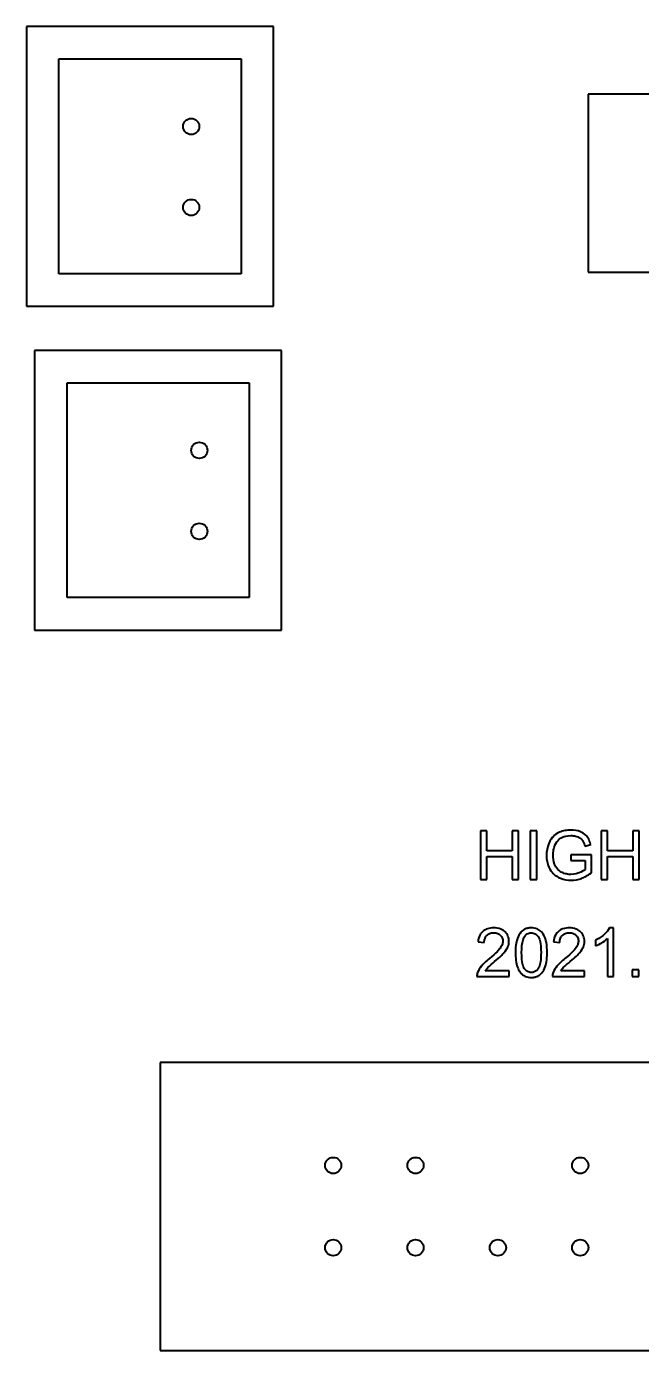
# Model space of a CAD drawing. Header units: millimetres. Extents: x 0 to 5945, y 0 to 4205.
# Drawn here: x 4312.4 to 4331.36, y 2997.53 to 3038.42 of the extents above; entities that cross this region are included whole.
import ezdxf

# ---------------------------------------------------------------- set-up
doc = ezdxf.new("R2010")
doc.units = ezdxf.units.MM
doc.header["$LTSCALE"] = 5
doc.layers.add('가시적인 것(ISO)', color=3, linetype='Continuous', lineweight=40)

msp = doc.modelspace()

# ---------------------------------------------------------------- linework, layer by layer
at = {"layer": '가시적인 것(ISO)'}
for p, q in [((4320.0158, 3038.4174), (4312.3958, 3038.4174)), ((4312.3958, 3038.4174), (4312.3958, 3029.7814)), ((4320.0158, 3029.7814), (4320.0158, 3038.4174)), ((4313.3958, 3030.7814), (4313.3958, 3037.4174)), ((4313.3958, 3037.4174), (4319.0158, 3037.4174)), ((4319.0158, 3037.4174), (4319.0158, 3030.7814)), ((4329.7232, 3036.3317), (4329.7232, 3030.8296)), ((4330.726, 3036.3296), (4329.7232, 3036.3317)), ((4345.726, 3036.3296), (4330.726, 3036.3296)), ((4319.0158, 3030.7814), (4313.3958, 3030.7814)), ((4329.7232, 3030.8296), (4346.736, 3030.8296)), ((4312.3958, 3029.7814), (4320.0158, 3029.7814)), ((4320.2658, 3028.4174), (4312.6458, 3028.4174)), ((4312.6458, 3028.4174), (4312.6458, 3019.7814)), ((4320.2658, 3019.7814), (4320.2658, 3028.4174)), ((4313.6458, 3020.7814), (4313.6458, 3027.4174)), ((4313.6458, 3027.4174), (4319.2658, 3027.4174)), ((4319.2658, 3027.4174), (4319.2658, 3020.7814)), ((4319.2658, 3020.7814), (4313.6458, 3020.7814)), ((4312.6458, 3019.7814), (4320.2658, 3019.7814)), ((4326.5939, 3013.5796), (4326.395, 3013.5796)), ((4326.395, 3013.5796), (4326.395, 3012.0796)), ((4326.5939, 3012.9633), (4326.5939, 3013.5796)), ((4327.5703, 3013.5796), (4327.3714, 3013.5796)), ((4327.3714, 3013.5796), (4327.3714, 3012.9633)), ((4327.5703, 3012.0796), (4327.5703, 3013.5796)), ((4328.134, 3013.5796), (4327.935, 3013.5796)), ((4327.935, 3013.5796), (4327.935, 3012.0796)), ((4328.134, 3012.0796), (4328.134, 3013.5796)), ((4330.3199, 3013.5796), (4330.121, 3013.5796)), ((4330.121, 3013.5796), (4330.121, 3012.0796)), ((4330.3199, 3012.9633), (4330.3199, 3013.5796)), ((4331.2963, 3013.5796), (4331.0974, 3013.5796)), ((4331.0974, 3013.5796), (4331.0974, 3012.9633)), ((4331.2963, 3012.0796), (4331.2963, 3013.5796)), ((4329.6191, 3013.1108), (4329.7975, 3013.16)), ((4327.3714, 3012.9633), (4326.5939, 3012.9633)), ((4326.5939, 3012.0796), (4326.5939, 3012.7861)), ((4326.5939, 3012.7861), (4327.3714, 3012.7861)), ((4327.3714, 3012.7861), (4327.3714, 3012.0796)), ((4329.8203, 3012.8444), (4329.1858, 3012.8444)), ((4329.1858, 3012.8444), (4329.1858, 3012.6672)), ((4329.1858, 3012.6672), (4329.626, 3012.6672)), ((4329.626, 3012.6672), (4329.626, 3012.3894)), ((4329.8203, 3012.2888), (4329.8203, 3012.8444)), ((4331.0974, 3012.9633), (4330.3199, 3012.9633)), ((4330.3199, 3012.0796), (4330.3199, 3012.7861)), ((4330.3199, 3012.7861), (4331.0974, 3012.7861)), ((4331.0974, 3012.7861), (4331.0974, 3012.0796)), ((4326.395, 3012.0796), (4326.5939, 3012.0796)), ((4327.3714, 3012.0796), (4327.5703, 3012.0796)), ((4327.935, 3012.0796), (4328.134, 3012.0796)), ((4330.121, 3012.0796), (4330.3199, 3012.0796)), ((4331.0974, 3012.0796), (4331.2963, 3012.0796)), ((4329.9484, 3010.2092), (4329.9484, 3010.0308)), ((4330.3165, 3010.2526), (4330.3165, 3009.0796)), ((4330.5006, 3010.5853), (4330.3817, 3010.5853)), ((4330.5006, 3009.0796), (4330.5006, 3010.5853)), ((4326.323, 3010.152), (4326.5128, 3010.1326)), ((4328.653, 3010.152), (4328.8428, 3010.1326)), ((4326.2887, 3009.0796), (4327.2799, 3009.0796)), ((4327.2799, 3009.2568), (4326.5448, 3009.2568)), ((4327.2799, 3009.0796), (4327.2799, 3009.2568)), ((4328.6187, 3009.0796), (4329.61, 3009.0796)), ((4329.61, 3009.2568), (4328.8748, 3009.2568)), ((4329.61, 3009.0796), (4329.61, 3009.2568)), ((4330.3165, 3009.0796), (4330.5006, 3009.0796)), ((4331.2849, 3009.2888), (4331.0757, 3009.2888)), ((4331.0757, 3009.2888), (4331.0757, 3009.0796)), ((4331.0757, 3009.0796), (4331.2849, 3009.0796)), ((4331.2849, 3009.0796), (4331.2849, 3009.2888)), ((4342.1758, 3006.4246), (4316.5218, 3006.4246)), ((4316.5218, 3006.4246), (4316.5218, 2997.5346)), ((4316.5218, 2997.5346), (4342.1758, 2997.5346))]:
    msp.add_line(p, q, dxfattribs=at)
for centre in [(4317.4758, 3035.3296), (4317.4758, 3032.8294), (4317.7258, 3025.3296), (4317.7258, 3022.8294), (4321.8558, 3003.2496), (4324.3958, 3003.2496), (4329.4758, 3003.2496), (4321.8558, 3000.7096), (4324.3958, 3000.7096), (4326.9358, 3000.7096), (4329.4758, 3000.7096)]:
    msp.add_circle(centre, 0.2499, dxfattribs=at)
for points, knots in [([(4329.1846, 3013.6059), (4329.123, 3013.6059), (4329.0614, 3013.6007), (4328.9444, 3013.5776), (4328.8894, 3013.5607), (4328.7502, 3013.499), (4328.691, 3013.4527), (4328.6024, 3013.3631), (4328.5497, 3013.2946), (4328.4561, 3013.0706), (4328.4335, 3012.9488), (4328.4335, 3012.8227)], [-0.14721235, -0.14721235, -0.14721235, -0.14721235, -0.12577569, -0.12577569, -0.10570776, -0.10570776, -0.07281635, -0.07281635, -0.03782908, -0.03782908, 0, 0, 0, 0]), ([(4329.7975, 3013.16), (4329.783, 3013.2165), (4329.7634, 3013.2729), (4329.7041, 3013.3871), (4329.6705, 3013.4248), (4329.6002, 3013.4931), (4329.543, 3013.5271), (4329.3871, 3013.5903), (4329.2865, 3013.6059), (4329.1846, 3013.6059)], [-0.067842558, -0.067842558, -0.067842558, -0.067842558, -0.059986485, -0.059986485, -0.050508001, -0.050508001, -0.030565171, -0.030565171, 0, 0, 0, 0]), ([(4328.6382, 3012.8353), (4328.6382, 3012.8879), (4328.6427, 3012.9402), (4328.6619, 3013.0418), (4328.6761, 3013.0902), (4328.6953, 3013.1371)], [-0.030997459, -0.030997459, -0.030997459, -0.030997459, -0.015215266, -0.015215266, 0, 0, 0, 0]), ([(4328.6953, 3013.1371), (4328.7287, 3013.215), (4328.7745, 3013.2703), (4328.8454, 3013.3412), (4328.8952, 3013.3714), (4328.9849, 3013.4088), (4329.0592, 3013.4355), (4329.1858, 3013.4355)], [-0.13493773, -0.13493773, -0.13493773, -0.13493773, -0.09396152, -0.09396152, -0.03797361, -0.03797361, 0, 0, 0, 0]), ([(4329.1858, 3013.4355), (4329.2349, 3013.4355), (4329.2836, 3013.43), (4329.3816, 3013.4035), (4329.4234, 3013.3834), (4329.5019, 3013.3337), (4329.5275, 3013.3022), (4329.576, 3013.2327), (4329.6005, 3013.1728), (4329.6191, 3013.1108)], [-0.03972874, -0.03972874, -0.03972874, -0.03972874, -0.034245701, -0.034245701, -0.028384178, -0.028384178, -0.019408776, -0.019408776, 0, 0, 0, 0]), ([(4328.4335, 3012.8227), (4328.4335, 3012.7597), (4328.4391, 3012.6971), (4328.4635, 3012.5764), (4328.4814, 3012.5193), (4328.5453, 3012.3755), (4328.5926, 3012.3123), (4328.7095, 3012.1954), (4328.7884, 3012.1499), (4328.9707, 3012.0741), (4329.0835, 3012.0544), (4329.1995, 3012.0544)], [-0.097650624, -0.097650624, -0.097650624, -0.097650624, -0.086665002, -0.086665002, -0.076173329, -0.076173329, -0.059229411, -0.059229411, -0.034793682, -0.034793682, 0, 0, 0, 0]), ([(4329.1881, 3012.2339), (4329.1419, 3012.2339), (4329.0962, 3012.2387), (4329.0061, 3012.2587), (4328.9628, 3012.2736), (4328.8862, 3012.3094), (4328.834, 3012.3376), (4328.7397, 3012.437), (4328.707, 3012.4922), (4328.65, 3012.6413), (4328.6382, 3012.7398), (4328.6382, 3012.8353)], [-0.12211164, -0.12211164, -0.12211164, -0.12211164, -0.0958701, -0.0958701, -0.06970771, -0.06970771, -0.04783715, -0.04783715, -0.02864602, -0.02864602, 0, 0, 0, 0]), ([(4329.626, 3012.3894), (4329.58, 3012.3485), (4329.514, 3012.3135), (4329.4017, 3012.2681), (4329.3117, 3012.2339), (4329.1881, 3012.2339)], [-0.10828226, -0.10828226, -0.10828226, -0.10828226, -0.03709685, -0.03709685, 0, 0, 0, 0]), ([(4329.1995, 3012.0544), (4329.3094, 3012.0544), (4329.4157, 3012.0744), (4329.5983, 3012.1435), (4329.7016, 3012.1942), (4329.8203, 3012.2888)], [-0.10416444, -0.10416444, -0.10416444, -0.10416444, -0.04552945, -0.04552945, 0, 0, 0, 0]), ([(4326.81, 3010.5853), (4326.7429, 3010.5853), (4326.675, 3010.5771), (4326.5606, 3010.538), (4326.5141, 3010.5126), (4326.4439, 3010.4528), (4326.4074, 3010.4144), (4326.3455, 3010.2923), (4326.3294, 3010.2222), (4326.323, 3010.152)], [-0.1036663, -0.1036663, -0.1036663, -0.1036663, -0.06889573, -0.06889573, -0.0410421, -0.0410421, -0.02115265, -0.02115265, 0, 0, 0, 0]), ([(4326.5128, 3010.1326), (4326.5132, 3010.1793), (4326.5201, 3010.2265), (4326.5549, 3010.3102), (4326.5772, 3010.3372), (4326.6196, 3010.3792), (4326.648, 3010.3979), (4326.7199, 3010.427), (4326.7626, 3010.4332), (4326.8055, 3010.4332)], [-0.03879416, -0.03879416, -0.03879416, -0.03879416, -0.030765924, -0.030765924, -0.023250398, -0.023250398, -0.012854814, -0.012854814, 0, 0, 0, 0]), ([(4326.8055, 3010.4332), (4326.8281, 3010.4332), (4326.8508, 3010.4314), (4326.8937, 3010.4233), (4326.9138, 3010.4174), (4326.9565, 3010.3989), (4326.9872, 3010.3818), (4327.0395, 3010.3277), (4327.0569, 3010.3021), (4327.0821, 3010.2414), (4327.0879, 3010.208), (4327.0879, 3010.1737)], [-0.05529017, -0.05529017, -0.05529017, -0.05529017, -0.043646159, -0.043646159, -0.032866105, -0.032866105, -0.019707198, -0.019707198, -0.010284672, -0.010284672, 0, 0, 0, 0]), ([(4327.2776, 3010.1691), (4327.2776, 3010.2251), (4327.2682, 3010.2797), (4327.2257, 3010.3805), (4327.1953, 3010.4233), (4327.1315, 3010.4859), (4327.0887, 3010.522), (4326.9545, 3010.5754), (4326.882, 3010.5853), (4326.81, 3010.5853)], [-0.10918025, -0.10918025, -0.10918025, -0.10918025, -0.07542463, -0.07542463, -0.04328771, -0.04328771, -0.02158608, -0.02158608, 0, 0, 0, 0]), ([(4327.967, 3010.5853), (4327.9308, 3010.5853), (4327.8944, 3010.5821), (4327.8262, 3010.5677), (4327.7947, 3010.5572), (4327.7391, 3010.5299), (4327.6915, 3010.503), (4327.5945, 3010.3926), (4327.5604, 3010.3269), (4327.512, 3010.1899), (4327.4777, 3010.0625), (4327.4777, 3009.8193)], [-0.40341946, -0.40341946, -0.40341946, -0.40341946, -0.30865848, -0.30865848, -0.22151212, -0.22151212, -0.14693187, -0.14693187, -0.07295236, -0.07295236, 0, 0, 0, 0]), ([(4327.6675, 3009.8193), (4327.6675, 3009.9698), (4327.6793, 3010.1119), (4327.7244, 3010.2558), (4327.7403, 3010.2938), (4327.7624, 3010.3258)], [-0.045318989, -0.045318989, -0.045318989, -0.045318989, -0.011663929, -0.011663929, 0, 0, 0, 0]), ([(4327.7624, 3010.3258), (4327.7765, 3010.3458), (4327.7927, 3010.3643), (4327.8292, 3010.3947), (4327.8486, 3010.4066), (4327.9, 3010.4279), (4327.932, 3010.4332), (4327.9648, 3010.4332)], [-0.024065032, -0.024065032, -0.024065032, -0.024065032, -0.016707511, -0.016707511, -0.009820069, -0.009820069, 0, 0, 0, 0]), ([(4327.9648, 3010.4332), (4327.9858, 3010.4332), (4328.0065, 3010.4308), (4328.0468, 3010.4202), (4328.0657, 3010.4124), (4328.1173, 3010.3827), (4328.1456, 3010.3555), (4328.1876, 3010.301), (4328.2106, 3010.2656), (4328.2577, 3010.0867), (4328.2654, 3009.9486), (4328.2654, 3009.8193)], [-0.13777413, -0.13777413, -0.13777413, -0.13777413, -0.11896251, -0.11896251, -0.10048676, -0.10048676, -0.06559791, -0.06559791, -0.03879186, -0.03879186, 0, 0, 0, 0]), ([(4328.4552, 3009.8193), (4328.4552, 3009.9188), (4328.4502, 3010.0348), (4328.4144, 3010.215), (4328.3879, 3010.2862), (4328.3269, 3010.4085), (4328.2919, 3010.4482), (4328.2323, 3010.5064), (4328.1902, 3010.534), (4328.0875, 3010.576), (4328.0276, 3010.5853), (4327.967, 3010.5853)], [-0.059545759, -0.059545759, -0.059545759, -0.059545759, -0.050566091, -0.050566091, -0.043066032, -0.043066032, -0.033270124, -0.033270124, -0.018181704, -0.018181704, 0, 0, 0, 0]), ([(4329.1401, 3010.5853), (4329.0729, 3010.5853), (4329.0051, 3010.5771), (4328.8906, 3010.538), (4328.8441, 3010.5126), (4328.7739, 3010.4528), (4328.7374, 3010.4144), (4328.6756, 3010.2923), (4328.6595, 3010.2222), (4328.653, 3010.152)], [-0.1036663, -0.1036663, -0.1036663, -0.1036663, -0.06889573, -0.06889573, -0.0410421, -0.0410421, -0.02115265, -0.02115265, 0, 0, 0, 0]), ([(4328.8428, 3010.1326), (4328.8432, 3010.1793), (4328.8501, 3010.2265), (4328.8849, 3010.3102), (4328.9072, 3010.3372), (4328.9497, 3010.3792), (4328.9781, 3010.3979), (4329.0499, 3010.427), (4329.0926, 3010.4332), (4329.1355, 3010.4332)], [-0.03879416, -0.03879416, -0.03879416, -0.03879416, -0.030765924, -0.030765924, -0.023250398, -0.023250398, -0.012854814, -0.012854814, 0, 0, 0, 0]), ([(4329.1355, 3010.4332), (4329.1581, 3010.4332), (4329.1808, 3010.4314), (4329.2237, 3010.4233), (4329.2438, 3010.4174), (4329.2866, 3010.3989), (4329.3172, 3010.3818), (4329.3695, 3010.3277), (4329.387, 3010.3021), (4329.4122, 3010.2414), (4329.4179, 3010.208), (4329.4179, 3010.1737)], [-0.05529017, -0.05529017, -0.05529017, -0.05529017, -0.043646159, -0.043646159, -0.032866105, -0.032866105, -0.019707198, -0.019707198, -0.010284672, -0.010284672, 0, 0, 0, 0]), ([(4329.6077, 3010.1691), (4329.6077, 3010.2251), (4329.5982, 3010.2797), (4329.5557, 3010.3805), (4329.5253, 3010.4233), (4329.4616, 3010.4859), (4329.4187, 3010.522), (4329.2845, 3010.5754), (4329.212, 3010.5853), (4329.1401, 3010.5853)], [-0.10918025, -0.10918025, -0.10918025, -0.10918025, -0.07542463, -0.07542463, -0.04328771, -0.04328771, -0.02158608, -0.02158608, 0, 0, 0, 0]), ([(4330.3817, 3010.5853), (4330.3459, 3010.5129), (4330.2857, 3010.4451), (4330.1753, 3010.3462), (4330.0897, 3010.2751), (4329.9484, 3010.2092)], [-0.12043483, -0.12043483, -0.12043483, -0.12043483, -0.04678663, -0.04678663, 0, 0, 0, 0]), ([(4329.9484, 3010.0308), (4330.0141, 3010.0553), (4330.0818, 3010.0908), (4330.1789, 3010.1478), (4330.2543, 3010.1936), (4330.3165, 3010.2526)], [-0.067974618, -0.067974618, -0.067974618, -0.067974618, -0.025736439, -0.025736439, 0, 0, 0, 0]), ([(4327.0879, 3010.1737), (4327.0879, 3010.1365), (4327.0798, 3010.1003), (4327.0508, 3010.0252), (4327.0278, 3009.9869), (4326.9705, 3009.9089), (4326.8963, 3009.8188), (4326.6728, 3009.6341)], [-0.21834257, -0.21834257, -0.21834257, -0.21834257, -0.15775832, -0.15775832, -0.08698032, -0.08698032, 0, 0, 0, 0]), ([(4326.8352, 3009.5449), (4327.0074, 3009.6913), (4327.0804, 3009.7661), (4327.1983, 3009.8981), (4327.2291, 3009.9622), (4327.2659, 3010.0533), (4327.2776, 3010.1101), (4327.2776, 3010.1691)], [-0.03516027, -0.03516027, -0.03516027, -0.03516027, -0.029476799, -0.029476799, -0.017698668, -0.017698668, 0, 0, 0, 0]), ([(4327.4777, 3009.8193), (4327.4777, 3009.6624), (4327.493, 3009.5048), (4327.5596, 3009.3149), (4327.5877, 3009.2578), (4327.6263, 3009.2088)], [-0.060399317, -0.060399317, -0.060399317, -0.060399317, -0.018739633, -0.018739633, 0, 0, 0, 0]), ([(4327.967, 3009.2053), (4327.9463, 3009.2053), (4327.9258, 3009.2078), (4327.886, 3009.2182), (4327.8673, 3009.226), (4327.8158, 3009.2556), (4327.7875, 3009.2829), (4327.7453, 3009.3376), (4327.7223, 3009.373), (4327.6753, 3009.5518), (4327.6675, 3009.69), (4327.6675, 3009.8193)], [-0.13691705, -0.13691705, -0.13691705, -0.13691705, -0.11846669, -0.11846669, -0.10030633, -0.10030633, -0.06559339, -0.06559339, -0.03879186, -0.03879186, 0, 0, 0, 0]), ([(4327.967, 3009.0544), (4328.0031, 3009.0544), (4328.0391, 3009.0576), (4328.1069, 3009.0721), (4328.1383, 3009.0826), (4328.1935, 3009.1098), (4328.2418, 3009.137), (4328.3392, 3009.2481), (4328.3732, 3009.3135), (4328.4218, 3009.4523), (4328.4552, 3009.5802), (4328.4552, 3009.8193)], [-0.39150952, -0.39150952, -0.39150952, -0.39150952, -0.29953638, -0.29953638, -0.21458643, -0.21458643, -0.14232911, -0.14232911, -0.07173324, -0.07173324, 0, 0, 0, 0]), ([(4328.2654, 3009.8193), (4328.2654, 3009.7281), (4328.2615, 3009.6261), (4328.239, 3009.4781), (4328.2257, 3009.4206), (4328.1822, 3009.3231), (4328.1553, 3009.2947), (4328.11, 3009.2519), (4328.0849, 3009.2347), (4328.028, 3009.2109), (4327.998, 3009.2053), (4327.967, 3009.2053)], [-0.05067209, -0.05067209, -0.05067209, -0.05067209, -0.036799343, -0.036799343, -0.027992848, -0.027992848, -0.018497355, -0.018497355, -0.009297563, -0.009297563, 0, 0, 0, 0]), ([(4329.4179, 3010.1737), (4329.4179, 3010.1365), (4329.4098, 3010.1003), (4329.3808, 3010.0252), (4329.3578, 3009.9869), (4329.3005, 3009.9089), (4329.2264, 3009.8188), (4329.0029, 3009.6341)], [-0.21834257, -0.21834257, -0.21834257, -0.21834257, -0.15775832, -0.15775832, -0.08698032, -0.08698032, 0, 0, 0, 0]), ([(4329.1652, 3009.5449), (4329.3375, 3009.6913), (4329.4105, 3009.7661), (4329.5283, 3009.8981), (4329.5591, 3009.9622), (4329.596, 3010.0533), (4329.6077, 3010.1101), (4329.6077, 3010.1691)], [-0.03516027, -0.03516027, -0.03516027, -0.03516027, -0.029476799, -0.029476799, -0.017698668, -0.017698668, 0, 0, 0, 0]), ([(4326.6728, 3009.6341), (4326.5761, 3009.5549), (4326.4868, 3009.4737), (4326.3765, 3009.341), (4326.3363, 3009.2774), (4326.3104, 3009.2076)], [-0.051779706, -0.051779706, -0.051779706, -0.051779706, -0.022338535, -0.022338535, 0, 0, 0, 0]), ([(4326.5448, 3009.2568), (4326.5668, 3009.2927), (4326.5936, 3009.3261), (4326.6874, 3009.4257), (4326.7625, 3009.4843), (4326.8352, 3009.5449)], [-0.041037292, -0.041037292, -0.041037292, -0.041037292, -0.028388732, -0.028388732, 0, 0, 0, 0]), ([(4329.0029, 3009.6341), (4328.9062, 3009.5549), (4328.8168, 3009.4737), (4328.7066, 3009.341), (4328.6663, 3009.2774), (4328.6404, 3009.2076)], [-0.051779706, -0.051779706, -0.051779706, -0.051779706, -0.022338535, -0.022338535, 0, 0, 0, 0]), ([(4328.8748, 3009.2568), (4328.8969, 3009.2927), (4328.9236, 3009.3261), (4329.0175, 3009.4257), (4329.0926, 3009.4843), (4329.1652, 3009.5449)], [-0.041037292, -0.041037292, -0.041037292, -0.041037292, -0.028388732, -0.028388732, 0, 0, 0, 0]), ([(4326.3104, 3009.2076), (4326.3025, 3009.1873), (4326.2966, 3009.1663), (4326.2893, 3009.1232), (4326.2879, 3009.1014), (4326.2887, 3009.0796)], [-0.013121764, -0.013121764, -0.013121764, -0.013121764, -0.006563524, -0.006563524, 0, 0, 0, 0]), ([(4327.6263, 3009.2088), (4327.6477, 3009.1821), (4327.6718, 3009.158), (4327.7256, 3009.1171), (4327.7543, 3009.1006), (4327.8428, 3009.064), (4327.9046, 3009.0544), (4327.967, 3009.0544)], [-0.038995129, -0.038995129, -0.038995129, -0.038995129, -0.02873645, -0.02873645, -0.018729082, -0.018729082, 0, 0, 0, 0]), ([(4328.6404, 3009.2076), (4328.6325, 3009.1873), (4328.6267, 3009.1663), (4328.6193, 3009.1232), (4328.618, 3009.1014), (4328.6187, 3009.0796)], [-0.013121764, -0.013121764, -0.013121764, -0.013121764, -0.006563524, -0.006563524, 0, 0, 0, 0])]:
    msp.add_open_spline(points, degree=3, knots=knots, dxfattribs=at)

doc.saveas('drawing.dxf')
